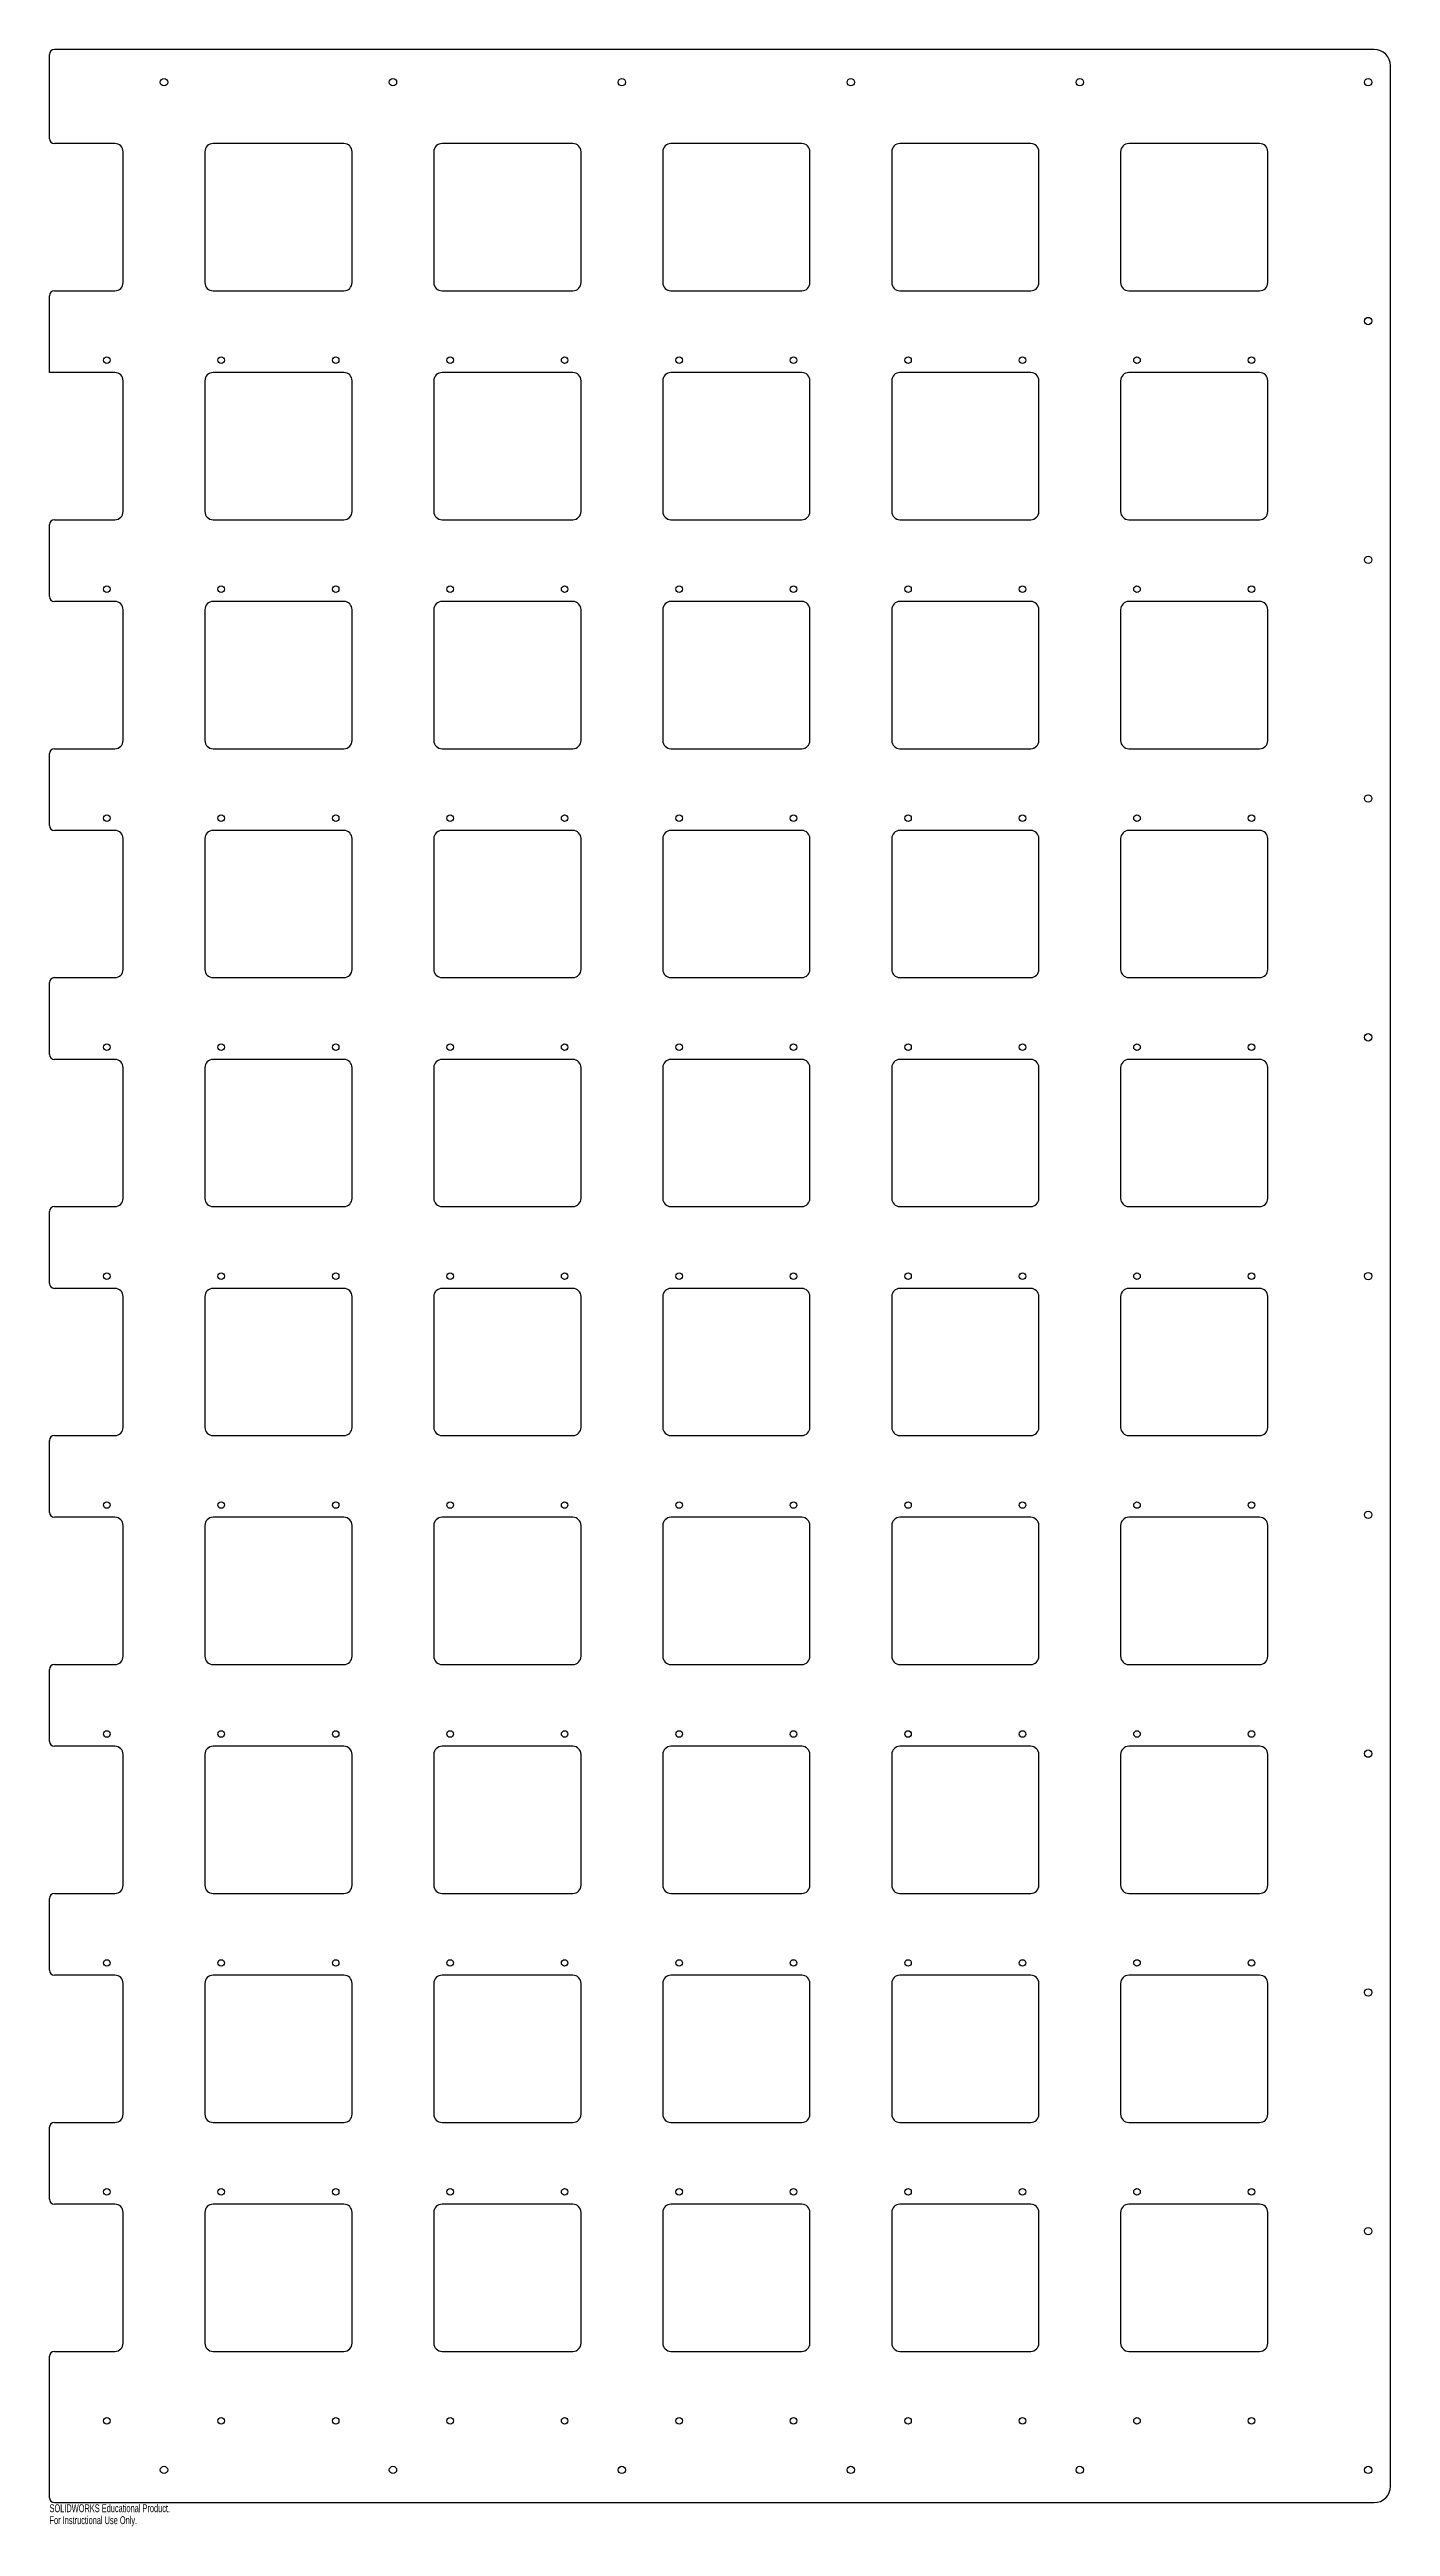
# Model space of a CAD drawing. Header units: millimetres. Extents: x -70 to 750, y -765 to 750.
import ezdxf

# ---------------------------------------------------------------- set-up
doc = ezdxf.new("R2010")
doc.units = ezdxf.units.MM
doc.styles.add('SLDTEXTSTYLE0', font='TXT', dxfattribs={"width": 0.7})

msp = doc.modelspace()

# ---------------------------------------------------------------- linework, layer by layer
at = {"color": 7, "linetype": 'Continuous', "lineweight": 25}
for p, q in [((-70, 695.5), (-70, 747)), ((740, 750), (-67, 750)), ((750, -740), (750, 740)), ((-30, 692.5), (-67, 692.5)), ((-25, 607.5), (-25, 687.5)), ((25, 687.5), (25, 607.5)), ((110, 692.5), (30, 692.5)), ((115, 607.5), (115, 687.5)), ((165, 687.5), (165, 607.5)), ((250, 692.5), (170, 692.5)), ((255, 607.5), (255, 687.5)), ((305, 687.5), (305, 607.5)), ((390, 692.5), (310, 692.5)), ((395, 607.5), (395, 687.5)), ((445, 687.5), (445, 607.5)), ((530, 692.5), (450, 692.5)), ((535, 607.5), (535, 687.5)), ((585, 687.5), (585, 607.5)), ((670, 692.5), (590, 692.5)), ((675, 607.5), (675, 687.5)), ((-70, 552.5), (-70, 599.5)), ((-67, 602.5), (-30, 602.5)), ((30, 602.5), (110, 602.5)), ((170, 602.5), (250, 602.5)), ((310, 602.5), (390, 602.5)), ((450, 602.5), (530, 602.5)), ((590, 602.5), (670, 602.5)), ((-30, 552.5), (-70, 552.5)), ((-25, 467.5), (-25, 547.5)), ((25, 547.5), (25, 467.5)), ((110, 552.5), (30, 552.5)), ((115, 467.5), (115, 547.5)), ((165, 547.5), (165, 467.5)), ((250, 552.5), (170, 552.5)), ((255, 467.5), (255, 547.5)), ((305, 547.5), (305, 467.5)), ((390, 552.5), (310, 552.5)), ((395, 467.5), (395, 547.5)), ((445, 547.5), (445, 467.5)), ((530, 552.5), (450, 552.5)), ((535, 467.5), (535, 547.5)), ((585, 547.5), (585, 467.5)), ((670, 552.5), (590, 552.5)), ((675, 467.5), (675, 547.5)), ((-70, 415.5), (-70, 459.5)), ((-67, 462.5), (-30, 462.5)), ((30, 462.5), (110, 462.5)), ((170, 462.5), (250, 462.5)), ((310, 462.5), (390, 462.5)), ((450, 462.5), (530, 462.5)), ((590, 462.5), (670, 462.5)), ((-30, 412.5), (-67, 412.5)), ((110, 412.5), (30, 412.5)), ((250, 412.5), (170, 412.5)), ((390, 412.5), (310, 412.5)), ((530, 412.5), (450, 412.5)), ((670, 412.5), (590, 412.5)), ((-25, 327.5), (-25, 407.5)), ((25, 407.5), (25, 327.5)), ((115, 327.5), (115, 407.5)), ((165, 407.5), (165, 327.5)), ((255, 327.5), (255, 407.5)), ((305, 407.5), (305, 327.5)), ((395, 327.5), (395, 407.5)), ((445, 407.5), (445, 327.5)), ((535, 327.5), (535, 407.5)), ((585, 407.5), (585, 327.5)), ((675, 327.5), (675, 407.5)), ((-70, 275.5), (-70, 319.5)), ((-67, 322.5), (-30, 322.5)), ((30, 322.5), (110, 322.5)), ((170, 322.5), (250, 322.5)), ((310, 322.5), (390, 322.5)), ((450, 322.5), (530, 322.5)), ((590, 322.5), (670, 322.5)), ((-30, 272.5), (-67, 272.5)), ((-25, 187.5), (-25, 267.5)), ((25, 267.5), (25, 187.5)), ((110, 272.5), (30, 272.5)), ((115, 187.5), (115, 267.5)), ((165, 267.5), (165, 187.5)), ((250, 272.5), (170, 272.5)), ((255, 187.5), (255, 267.5)), ((305, 267.5), (305, 187.5)), ((390, 272.5), (310, 272.5)), ((395, 187.5), (395, 267.5)), ((445, 267.5), (445, 187.5)), ((530, 272.5), (450, 272.5)), ((535, 187.5), (535, 267.5)), ((585, 267.5), (585, 187.5)), ((670, 272.5), (590, 272.5)), ((675, 187.5), (675, 267.5)), ((-67, 182.5), (-30, 182.5)), ((30, 182.5), (110, 182.5)), ((170, 182.5), (250, 182.5)), ((310, 182.5), (390, 182.5)), ((450, 182.5), (530, 182.5)), ((590, 182.5), (670, 182.5)), ((-70, 135.5), (-70, 179.5)), ((-30, 132.5), (-67, 132.5)), ((-25, 47.5), (-25, 127.5)), ((25, 127.5), (25, 47.5)), ((110, 132.5), (30, 132.5)), ((115, 47.5), (115, 127.5)), ((165, 127.5), (165, 47.5)), ((250, 132.5), (170, 132.5)), ((255, 47.5), (255, 127.5)), ((305, 127.5), (305, 47.5)), ((390, 132.5), (310, 132.5)), ((395, 47.5), (395, 127.5)), ((445, 127.5), (445, 47.5)), ((530, 132.5), (450, 132.5)), ((535, 47.5), (535, 127.5)), ((585, 127.5), (585, 47.5)), ((670, 132.5), (590, 132.5)), ((675, 47.5), (675, 127.5)), ((-70, -4.5), (-70, 39.5)), ((-67, 42.5), (-30, 42.5)), ((30, 42.5), (110, 42.5)), ((170, 42.5), (250, 42.5)), ((310, 42.5), (390, 42.5)), ((450, 42.5), (530, 42.5)), ((590, 42.5), (670, 42.5)), ((-30, -7.5), (-67, -7.5)), ((-25, -92.5), (-25, -12.5)), ((25, -12.5), (25, -92.5)), ((110, -7.5), (30, -7.5)), ((115, -92.5), (115, -12.5)), ((165, -12.5), (165, -92.5)), ((250, -7.5), (170, -7.5)), ((255, -92.5), (255, -12.5)), ((305, -12.5), (305, -92.5)), ((390, -7.5), (310, -7.5)), ((395, -92.5), (395, -12.5)), ((445, -12.5), (445, -92.5)), ((530, -7.5), (450, -7.5)), ((535, -92.5), (535, -12.5)), ((585, -12.5), (585, -92.5)), ((670, -7.5), (590, -7.5)), ((675, -92.5), (675, -12.5)), ((-70, -144.5), (-70, -100.5)), ((-67, -97.5), (-30, -97.5)), ((30, -97.5), (110, -97.5)), ((170, -97.5), (250, -97.5)), ((310, -97.5), (390, -97.5)), ((450, -97.5), (530, -97.5)), ((590, -97.5), (670, -97.5)), ((-30, -147.5), (-67, -147.5)), ((110, -147.5), (30, -147.5)), ((250, -147.5), (170, -147.5)), ((390, -147.5), (310, -147.5)), ((530, -147.5), (450, -147.5)), ((670, -147.5), (590, -147.5)), ((-25, -232.5), (-25, -152.5)), ((25, -152.5), (25, -232.5)), ((115, -232.5), (115, -152.5)), ((165, -152.5), (165, -232.5)), ((255, -232.5), (255, -152.5)), ((305, -152.5), (305, -232.5)), ((395, -232.5), (395, -152.5)), ((445, -152.5), (445, -232.5)), ((535, -232.5), (535, -152.5)), ((585, -152.5), (585, -232.5)), ((675, -232.5), (675, -152.5)), ((-70, -284.5), (-70, -240.5)), ((-67, -237.5), (-30, -237.5)), ((30, -237.5), (110, -237.5)), ((170, -237.5), (250, -237.5)), ((310, -237.5), (390, -237.5)), ((450, -237.5), (530, -237.5)), ((590, -237.5), (670, -237.5)), ((-30, -287.5), (-67, -287.5)), ((110, -287.5), (30, -287.5)), ((250, -287.5), (170, -287.5)), ((390, -287.5), (310, -287.5)), ((530, -287.5), (450, -287.5)), ((670, -287.5), (590, -287.5)), ((-25, -372.5), (-25, -292.5)), ((25, -292.5), (25, -372.5)), ((115, -372.5), (115, -292.5)), ((165, -292.5), (165, -372.5)), ((255, -372.5), (255, -292.5)), ((305, -292.5), (305, -372.5)), ((395, -372.5), (395, -292.5)), ((445, -292.5), (445, -372.5)), ((535, -372.5), (535, -292.5)), ((585, -292.5), (585, -372.5)), ((675, -372.5), (675, -292.5)), ((-67, -377.5), (-30, -377.5)), ((30, -377.5), (110, -377.5)), ((170, -377.5), (250, -377.5)), ((310, -377.5), (390, -377.5)), ((450, -377.5), (530, -377.5)), ((590, -377.5), (670, -377.5)), ((-70, -424.5), (-70, -380.5)), ((-30, -427.5), (-67, -427.5)), ((-25, -512.5), (-25, -432.5)), ((25, -432.5), (25, -512.5)), ((110, -427.5), (30, -427.5)), ((115, -512.5), (115, -432.5)), ((165, -432.5), (165, -512.5)), ((250, -427.5), (170, -427.5)), ((255, -512.5), (255, -432.5)), ((305, -432.5), (305, -512.5)), ((390, -427.5), (310, -427.5)), ((395, -512.5), (395, -432.5)), ((445, -432.5), (445, -512.5)), ((530, -427.5), (450, -427.5)), ((535, -512.5), (535, -432.5)), ((585, -432.5), (585, -512.5)), ((670, -427.5), (590, -427.5)), ((675, -512.5), (675, -432.5)), ((-70, -564.5), (-70, -520.5)), ((-67, -517.5), (-30, -517.5)), ((30, -517.5), (110, -517.5)), ((170, -517.5), (250, -517.5)), ((310, -517.5), (390, -517.5)), ((450, -517.5), (530, -517.5)), ((590, -517.5), (670, -517.5)), ((-30, -567.5), (-67, -567.5)), ((-25, -652.5), (-25, -572.5)), ((25, -572.5), (25, -652.5)), ((110, -567.5), (30, -567.5)), ((115, -652.5), (115, -572.5)), ((165, -572.5), (165, -652.5)), ((250, -567.5), (170, -567.5)), ((255, -652.5), (255, -572.5)), ((305, -572.5), (305, -652.5)), ((390, -567.5), (310, -567.5)), ((395, -652.5), (395, -572.5)), ((445, -572.5), (445, -652.5)), ((530, -567.5), (450, -567.5)), ((535, -652.5), (535, -572.5)), ((585, -572.5), (585, -652.5)), ((670, -567.5), (590, -567.5)), ((675, -652.5), (675, -572.5)), ((-70, -747), (-70, -660.5)), ((-67, -657.5), (-30, -657.5)), ((30, -657.5), (110, -657.5)), ((170, -657.5), (250, -657.5)), ((310, -657.5), (390, -657.5)), ((450, -657.5), (530, -657.5)), ((590, -657.5), (670, -657.5)), ((-67, -750), (740, -750))]:
    msp.add_line(p, q, dxfattribs=at)
for centre, radius in [((0, 730), 2.25), ((140, 730), 2.25), ((280, 730), 2.25), ((420, 730), 2.25), ((560, 730), 2.25), ((736.4, 730), 2.25), ((736.4, 584), 2.25), ((-35, 560), 2), ((35, 560), 2), ((105, 560), 2), ((175, 560), 2), ((245, 560), 2), ((315, 560), 2), ((385, 560), 2), ((455, 560), 2), ((525, 560), 2), ((595, 560), 2), ((665, 560), 2), ((736.4, 438), 2.25), ((-35, 420), 2), ((35, 420), 2), ((105, 420), 2), ((175, 420), 2), ((245, 420), 2), ((315, 420), 2), ((385, 420), 2), ((455, 420), 2), ((525, 420), 2), ((595, 420), 2), ((665, 420), 2), ((736.4, 292), 2.25), ((-35, 280), 2), ((35, 280), 2), ((105, 280), 2), ((175, 280), 2), ((245, 280), 2), ((315, 280), 2), ((385, 280), 2), ((455, 280), 2), ((525, 280), 2), ((595, 280), 2), ((665, 280), 2), ((-35, 140), 2), ((35, 140), 2), ((105, 140), 2), ((175, 140), 2), ((245, 140), 2), ((315, 140), 2), ((385, 140), 2), ((455, 140), 2), ((525, 140), 2), ((595, 140), 2), ((665, 140), 2), ((736.4, 146), 2.25), ((-35, 0), 2), ((35, 0), 2), ((105, 0), 2), ((175, 0), 2), ((245, 0), 2), ((315, 0), 2), ((385, 0), 2), ((455, 0), 2), ((525, 0), 2), ((595, 0), 2), ((665, 0), 2), ((736.4, 0), 2.25), ((-35, -140), 2), ((35, -140), 2), ((105, -140), 2), ((175, -140), 2), ((245, -140), 2), ((315, -140), 2), ((385, -140), 2), ((455, -140), 2), ((525, -140), 2), ((595, -140), 2), ((665, -140), 2), ((736.4, -146), 2.25), ((-35, -280), 2), ((35, -280), 2), ((105, -280), 2), ((175, -280), 2), ((245, -280), 2), ((315, -280), 2), ((385, -280), 2), ((455, -280), 2), ((525, -280), 2), ((595, -280), 2), ((665, -280), 2), ((736.4, -292), 2.25), ((-35, -420), 2), ((35, -420), 2), ((105, -420), 2), ((175, -420), 2), ((245, -420), 2), ((315, -420), 2), ((385, -420), 2), ((455, -420), 2), ((525, -420), 2), ((595, -420), 2), ((665, -420), 2), ((736.4, -438), 2.25), ((-35, -560), 2), ((35, -560), 2), ((105, -560), 2), ((175, -560), 2), ((245, -560), 2), ((315, -560), 2), ((385, -560), 2), ((455, -560), 2), ((525, -560), 2), ((595, -560), 2), ((665, -560), 2), ((736.4, -584), 2.25), ((-35, -700), 2), ((35, -700), 2), ((105, -700), 2), ((175, -700), 2), ((245, -700), 2), ((315, -700), 2), ((385, -700), 2), ((455, -700), 2), ((525, -700), 2), ((595, -700), 2), ((665, -700), 2), ((0, -730), 2.25), ((140, -730), 2.25), ((280, -730), 2.25), ((420, -730), 2.25), ((560, -730), 2.25), ((736.4, -730), 2.25)]:
    msp.add_circle(centre, radius, dxfattribs=at)
for centre, radius, start, end in [((-67, 747), 3, 90, 180), ((740, 740), 10, 0, 90), ((-67, 695.5), 3, 180, 270), ((-30, 687.5), 5, 0, 90), ((30, 687.5), 5, 90, 180), ((110, 687.5), 5, 0, 90), ((170, 687.5), 5, 90, 180), ((250, 687.5), 5, 0, 90), ((310, 687.5), 5, 90, 180), ((390, 687.5), 5, 0, 90), ((450, 687.5), 5, 90, 180), ((530, 687.5), 5, 0, 90), ((590, 687.5), 5, 90, 180), ((670, 687.5), 5, 0, 90), ((-30, 607.5), 5, 270, 0), ((30, 607.5), 5, 180, 270), ((110, 607.5), 5, 270, 0), ((170, 607.5), 5, 180, 270), ((250, 607.5), 5, 270, 0), ((310, 607.5), 5, 180, 270), ((390, 607.5), 5, 270, 0), ((450, 607.5), 5, 180, 270), ((530, 607.5), 5, 270, 0), ((590, 607.5), 5, 180, 270), ((670, 607.5), 5, 270, 0), ((-67, 599.5), 3, 90, 180), ((-30, 547.5), 5, 0, 90), ((30, 547.5), 5, 90, 180), ((110, 547.5), 5, 0, 90), ((170, 547.5), 5, 90, 180), ((250, 547.5), 5, 0, 90), ((310, 547.5), 5, 90, 180), ((390, 547.5), 5, 0, 90), ((450, 547.5), 5, 90, 180), ((530, 547.5), 5, 0, 90), ((590, 547.5), 5, 90, 180), ((670, 547.5), 5, 0, 90), ((-67, 459.5), 3, 90, 180), ((-30, 467.5), 5, 270, 0), ((30, 467.5), 5, 180, 270), ((110, 467.5), 5, 270, 0), ((170, 467.5), 5, 180, 270), ((250, 467.5), 5, 270, 0), ((310, 467.5), 5, 180, 270), ((390, 467.5), 5, 270, 0), ((450, 467.5), 5, 180, 270), ((530, 467.5), 5, 270, 0), ((590, 467.5), 5, 180, 270), ((670, 467.5), 5, 270, 0), ((-67, 415.5), 3, 180, 270), ((-30, 407.5), 5, 0, 90), ((30, 407.5), 5, 90, 180), ((110, 407.5), 5, 0, 90), ((170, 407.5), 5, 90, 180), ((250, 407.5), 5, 0, 90), ((310, 407.5), 5, 90, 180), ((390, 407.5), 5, 0, 90), ((450, 407.5), 5, 90, 180), ((530, 407.5), 5, 0, 90), ((590, 407.5), 5, 90, 180), ((670, 407.5), 5, 0, 90), ((-67, 319.5), 3, 90, 180), ((-30, 327.5), 5, 270, 0), ((30, 327.5), 5, 180, 270), ((110, 327.5), 5, 270, 0), ((170, 327.5), 5, 180, 270), ((250, 327.5), 5, 270, 0), ((310, 327.5), 5, 180, 270), ((390, 327.5), 5, 270, 0), ((450, 327.5), 5, 180, 270), ((530, 327.5), 5, 270, 0), ((590, 327.5), 5, 180, 270), ((670, 327.5), 5, 270, 0), ((-67, 275.5), 3, 180, 270), ((-30, 267.5), 5, 0, 90), ((30, 267.5), 5, 90, 180), ((110, 267.5), 5, 0, 90), ((170, 267.5), 5, 90, 180), ((250, 267.5), 5, 0, 90), ((310, 267.5), 5, 90, 180), ((390, 267.5), 5, 0, 90), ((450, 267.5), 5, 90, 180), ((530, 267.5), 5, 0, 90), ((590, 267.5), 5, 90, 180), ((670, 267.5), 5, 0, 90), ((-67, 179.5), 3, 90, 180), ((-30, 187.5), 5, 270, 0), ((30, 187.5), 5, 180, 270), ((110, 187.5), 5, 270, 0), ((170, 187.5), 5, 180, 270), ((250, 187.5), 5, 270, 0), ((310, 187.5), 5, 180, 270), ((390, 187.5), 5, 270, 0), ((450, 187.5), 5, 180, 270), ((530, 187.5), 5, 270, 0), ((590, 187.5), 5, 180, 270), ((670, 187.5), 5, 270, 0), ((-67, 135.5), 3, 180, 270), ((-30, 127.5), 5, 0, 90), ((30, 127.5), 5, 90, 180), ((110, 127.5), 5, 0, 90), ((170, 127.5), 5, 90, 180), ((250, 127.5), 5, 0, 90), ((310, 127.5), 5, 90, 180), ((390, 127.5), 5, 0, 90), ((450, 127.5), 5, 90, 180), ((530, 127.5), 5, 0, 90), ((590, 127.5), 5, 90, 180), ((670, 127.5), 5, 0, 90), ((-30, 47.5), 5, 270, 0), ((30, 47.5), 5, 180, 270), ((110, 47.5), 5, 270, 0), ((170, 47.5), 5, 180, 270), ((250, 47.5), 5, 270, 0), ((310, 47.5), 5, 180, 270), ((390, 47.5), 5, 270, 0), ((450, 47.5), 5, 180, 270), ((530, 47.5), 5, 270, 0), ((590, 47.5), 5, 180, 270), ((670, 47.5), 5, 270, 0), ((-67, 39.5), 3, 90, 180), ((-67, -4.5), 3, 180, 270), ((-30, -12.5), 5, 0, 90), ((30, -12.5), 5, 90, 180), ((110, -12.5), 5, 0, 90), ((170, -12.5), 5, 90, 180), ((250, -12.5), 5, 0, 90), ((310, -12.5), 5, 90, 180), ((390, -12.5), 5, 0, 90), ((450, -12.5), 5, 90, 180), ((530, -12.5), 5, 0, 90), ((590, -12.5), 5, 90, 180), ((670, -12.5), 5, 0, 90), ((-67, -100.5), 3, 90, 180), ((-30, -92.5), 5, 270, 0), ((30, -92.5), 5, 180, 270), ((110, -92.5), 5, 270, 0), ((170, -92.5), 5, 180, 270), ((250, -92.5), 5, 270, 0), ((310, -92.5), 5, 180, 270), ((390, -92.5), 5, 270, 0), ((450, -92.5), 5, 180, 270), ((530, -92.5), 5, 270, 0), ((590, -92.5), 5, 180, 270), ((670, -92.5), 5, 270, 0), ((-67, -144.5), 3, 180, 270), ((-30, -152.5), 5, 0, 90), ((30, -152.5), 5, 90, 180), ((110, -152.5), 5, 0, 90), ((170, -152.5), 5, 90, 180), ((250, -152.5), 5, 0, 90), ((310, -152.5), 5, 90, 180), ((390, -152.5), 5, 0, 90), ((450, -152.5), 5, 90, 180), ((530, -152.5), 5, 0, 90), ((590, -152.5), 5, 90, 180), ((670, -152.5), 5, 0, 90), ((-67, -240.5), 3, 90, 180), ((-30, -232.5), 5, 270, 0), ((30, -232.5), 5, 180, 270), ((110, -232.5), 5, 270, 0), ((170, -232.5), 5, 180, 270), ((250, -232.5), 5, 270, 0), ((310, -232.5), 5, 180, 270), ((390, -232.5), 5, 270, 0), ((450, -232.5), 5, 180, 270), ((530, -232.5), 5, 270, 0), ((590, -232.5), 5, 180, 270), ((670, -232.5), 5, 270, 0), ((-67, -284.5), 3, 180, 270), ((-30, -292.5), 5, 0, 90), ((30, -292.5), 5, 90, 180), ((110, -292.5), 5, 0, 90), ((170, -292.5), 5, 90, 180), ((250, -292.5), 5, 0, 90), ((310, -292.5), 5, 90, 180), ((390, -292.5), 5, 0, 90), ((450, -292.5), 5, 90, 180), ((530, -292.5), 5, 0, 90), ((590, -292.5), 5, 90, 180), ((670, -292.5), 5, 0, 90), ((-67, -380.5), 3, 90, 180), ((-30, -372.5), 5, 270, 0), ((30, -372.5), 5, 180, 270), ((110, -372.5), 5, 270, 0), ((170, -372.5), 5, 180, 270), ((250, -372.5), 5, 270, 0), ((310, -372.5), 5, 180, 270), ((390, -372.5), 5, 270, 0), ((450, -372.5), 5, 180, 270), ((530, -372.5), 5, 270, 0), ((590, -372.5), 5, 180, 270), ((670, -372.5), 5, 270, 0), ((-67, -424.5), 3, 180, 270), ((-30, -432.5), 5, 0, 90), ((30, -432.5), 5, 90, 180), ((110, -432.5), 5, 0, 90), ((170, -432.5), 5, 90, 180), ((250, -432.5), 5, 0, 90), ((310, -432.5), 5, 90, 180), ((390, -432.5), 5, 0, 90), ((450, -432.5), 5, 90, 180), ((530, -432.5), 5, 0, 90), ((590, -432.5), 5, 90, 180), ((670, -432.5), 5, 0, 90), ((-30, -512.5), 5, 270, 0), ((30, -512.5), 5, 180, 270), ((110, -512.5), 5, 270, 0), ((170, -512.5), 5, 180, 270), ((250, -512.5), 5, 270, 0), ((310, -512.5), 5, 180, 270), ((390, -512.5), 5, 270, 0), ((450, -512.5), 5, 180, 270), ((530, -512.5), 5, 270, 0), ((590, -512.5), 5, 180, 270), ((670, -512.5), 5, 270, 0), ((-67, -520.5), 3, 90, 180), ((-67, -564.5), 3, 180, 270), ((-30, -572.5), 5, 0, 90), ((30, -572.5), 5, 90, 180), ((110, -572.5), 5, 0, 90), ((170, -572.5), 5, 90, 180), ((250, -572.5), 5, 0, 90), ((310, -572.5), 5, 90, 180), ((390, -572.5), 5, 0, 90), ((450, -572.5), 5, 90, 180), ((530, -572.5), 5, 360, 90), ((590, -572.5), 5, 90, 180), ((670, -572.5), 5, 360, 90), ((-67, -660.5), 3, 90, 180), ((-30, -652.5), 5, 270, 0), ((30, -652.5), 5, 180, 270), ((110, -652.5), 5, 270, 0), ((170, -652.5), 5, 180, 270), ((250, -652.5), 5, 270, 0), ((310, -652.5), 5, 180, 270), ((390, -652.5), 5, 270, 0), ((450, -652.5), 5, 180, 270), ((530, -652.5), 5, 270, 0), ((590, -652.5), 5, 180, 270), ((670, -652.5), 5, 270, 0), ((740, -740), 10, 270, 0), ((-67, -747), 3, 180, 270)]:
    msp.add_arc(centre, radius, start, end, dxfattribs=at)

# ---------------------------------------------------------------- texts
at = {"color": 7, "linetype": 'Continuous', "char_height": 4.834, "attachment_point": 1, "style": 'SLDTEXTSTYLE0'}
for s, insert in [('SOLIDWORKS Educational Product.', (-70, -751)), ('For Instructional Use Only.', (-70, -758.3))]:
    msp.add_mtext(s, dxfattribs=dict(at, insert=insert))

doc.saveas('drawing.dxf')
